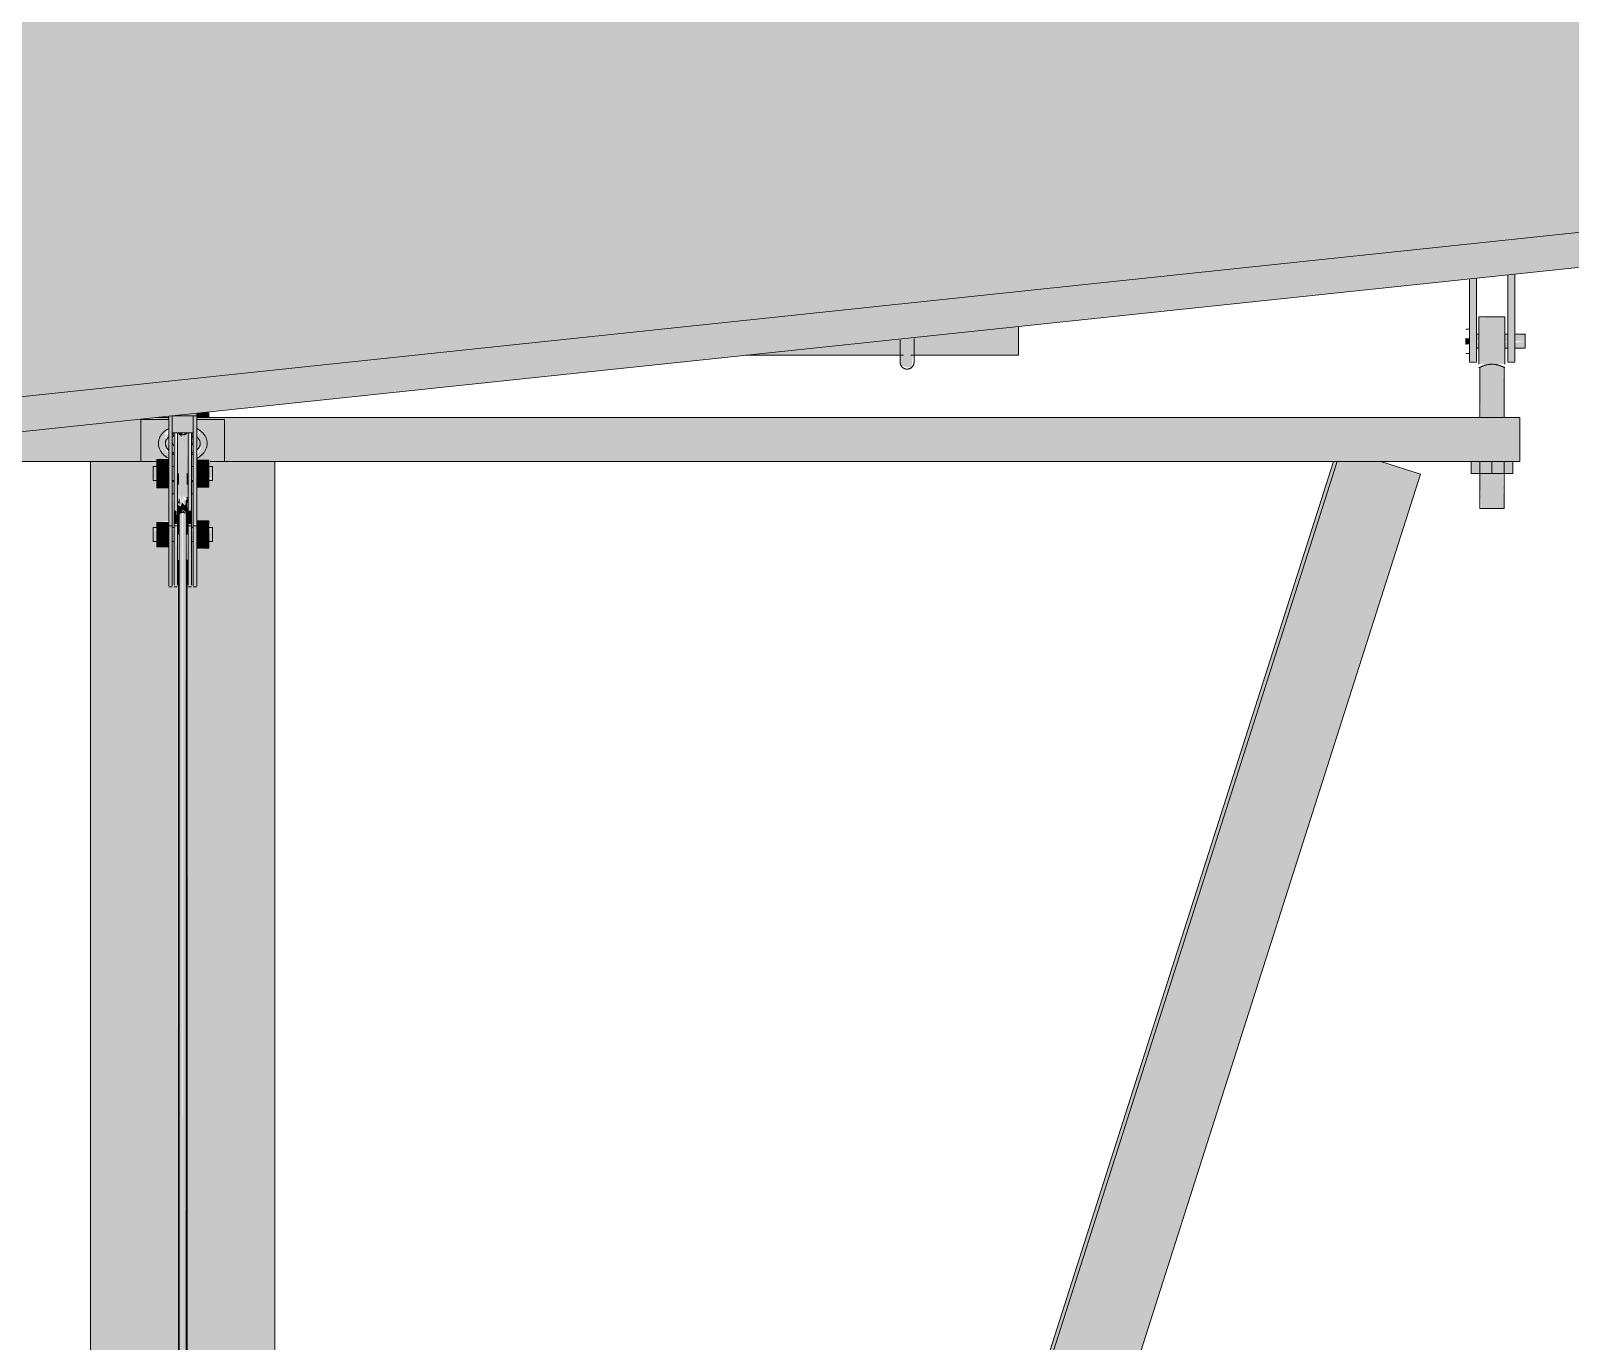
# Model space of a CAD drawing. Header units: inches. Extents: x -26493 to -10162, y -132 to 713.
# Drawn here: x -16770.6 to -16715.3, y 249.8 to 296.8 of the extents above; entities that cross this region are included whole.
import ezdxf

# ---------------------------------------------------------------- set-up
doc = ezdxf.new("R2010")
doc.units = ezdxf.units.IN
doc.header["$MEASUREMENT"] = 0
doc.layers.add('Q-SPCQ', color=91, linetype='Continuous', lineweight=9)
doc.layers.add('S-BEAM', color=12, linetype='Continuous', lineweight=9)

# ---------------------------------------------------------------- blocks, each defined once
blk = doc.blocks.new('Family7 - Family7-706776-Section 1')
at = {"layer": 'S-BEAM'}
h = blk.add_hatch(color=256, dxfattribs=at)
h.paths.add_polyline_path([(-21747.055, 281.889), (-21185.678, 341.078), (-21185.845, 343.298), (-21184.673, 344.39), (-21184.434, 341.209), (-21182.033, 341.463), (-21141.303, 374.902), (-21141.303, 377.94), (-22358.803, 327.195), (-22358.803, 327.084), (-22322.768, 293.932), (-22319.857, 293.871), (-22319.692, 296.143), (-22318.508, 295.184), (-22318.606, 293.845), (-21755.751, 282.071)], flags=0)
h.paths.add_polyline_path([(-21140.053, 375.928), (-21137.405, 378.102), (-21140.053, 377.992), (-21140.053, 376.448)], flags=0)
blk.add_hatch(color=256, dxfattribs=at).paths.add_polyline_path([(-21747.003, 280.637), (-21183.79, 340.02), (-21182.033, 341.463), (-21747.055, 281.889), (-22322.768, 293.932), (-22321.377, 292.653), (-21755.751, 280.82)], flags=0)
for p, q in [((-21182.033, 341.463), (-21747.055, 281.889)), ((-21747.003, 280.637), (-21183.79, 340.02))]:
    blk.add_line(p, q, dxfattribs=at)
blk = doc.blocks.new('Basketball_Backstop-Performance_Sports_Systems-3103-Ceiling_Hung - 27_-0_ to 27_-11 7_8_-V132-Section 1')
at = {"layer": 'Q-SPCQ'}
for points in [[(-21677.865, 285.687), (-21677.615, 285.687), (-21677.615, 287.953), (-21677.865, 287.927), (-21677.865, 287.361)], [(-21676.49, 285.687), (-21676.24, 285.687), (-21676.24, 288.098), (-21676.49, 288.072), (-21676.49, 287.361)], [(-21676.589, 285.656), (-21676.589, 286.562), (-21677.527, 286.532), (-21677.527, 285.656)], [(-21698.053, 284.744), (-21698.053, 285.799), (-21698.27, 285.776), (-21698.302, 285.536), (-21698.279, 285.187), (-21698.277, 284.872), (-21698.258, 284.811)], [(-21698.053, 284.744), (-21697.895, 284.759), (-21697.847, 285.151), (-21697.867, 285.216), (-21697.803, 285.825), (-21698.053, 285.799), (-21698.053, 284.961)], [(-21677.99, 285.687), (-21677.865, 285.687), (-21677.865, 285.801), (-21677.99, 285.785)], [(-21677.865, 285.574), (-21677.865, 285.687), (-21677.99, 285.687), (-21677.99, 285.574)], [(-21677.615, 284.963), (-21677.615, 285.687), (-21677.865, 285.687), (-21677.865, 284.963)], [(-21676.981, 284.859), (-21676.589, 284.871), (-21676.589, 285.656), (-21677.527, 285.656), (-21677.527, 284.871), (-21677.058, 284.859)], [(-21676.24, 284.963), (-21676.24, 285.687), (-21676.49, 285.687), (-21676.49, 284.963)], [(-21724.553, 280.229), (-21724.428, 280.229), (-21724.456, 283.015), (-21724.553, 283.004), (-21724.553, 280.328)], [(-21724.456, 283.015), (-21723.553, 283.015), (-21723.553, 283.11), (-21724.428, 283.018)], [(-21723.678, 282.396), (-21723.678, 283.015), (-21724.428, 283.015), (-21724.428, 282.396), (-21724.28, 282.396)], [(-21723.553, 280.229), (-21723.553, 283.015), (-21723.678, 283.015), (-21723.678, 280.229)], [(-21723.115, 282.955), (-21723.15, 283.152), (-21723.553, 283.11), (-21723.553, 282.955), (-21723.116, 282.955)], [(-21724.28, 279.612), (-21724.24, 279.612), (-21724.296, 282.396), (-21724.365, 282.396), (-21724.365, 279.612)], [(-21724.058, 282.231), (-21724.11, 282.299), (-21724.079, 282.336), (-21724.058, 282.386), (-21724.058, 282.396), (-21724.222, 282.371), (-21724.065, 282.237)], [(-21724.053, 282.226), (-21723.943, 282.396), (-21724.058, 282.34), (-21724.028, 282.333), (-21724.008, 282.299), (-21724.047, 282.237)], [(-21723.865, 279.612), (-21723.74, 279.612), (-21723.796, 282.396), (-21723.865, 282.396), (-21723.865, 280)], [(-21724.99, 281.19), (-21724.553, 281.19), (-21724.553, 281.443), (-21724.99, 281.443)], [(-21724.378, 281.623), (-21724.365, 281.623), (-21724.378, 281.711)], [(-21723.115, 281.295), (-21723.115, 281.425), (-21723.553, 281.425), (-21723.553, 281.295)], [(-21723.553, 280.807), (-21723.115, 280.807), (-21723.115, 281.295), (-21723.553, 281.295)], [(-21720.078, 164.313), (-21719.944, 164.313), (-21682.611, 281.375), (-21682.745, 281.375), (-21719.714, 165.454)], [(-21677.058, 280.937), (-21677.058, 281.375), (-21677.808, 281.375), (-21677.808, 280.937)], [(-21676.308, 280.937), (-21676.308, 281.375), (-21677.058, 281.375), (-21677.058, 280.937)], [(-21724.99, 280.685), (-21724.553, 280.685), (-21724.553, 281.19), (-21724.99, 281.19)], [(-21723.553, 280.45), (-21723.115, 280.45), (-21723.115, 280.807), (-21723.553, 280.807)], [(-21724.99, 280.432), (-21724.553, 280.432), (-21724.553, 280.685), (-21724.99, 280.685)], [(-21724.428, 279.1), (-21724.428, 280.229), (-21724.553, 280.229), (-21724.553, 279.1)], [(-21723.675, 279.1), (-21723.553, 279.156), (-21723.553, 280.229), (-21723.678, 280.229), (-21723.678, 279.1)], [(-21724.214, 279.844), (-21724.226, 280.076), (-21724.216, 279.861)], [(-21724.99, 278.75), (-21724.553, 278.75), (-21724.553, 279.187), (-21724.99, 279.187), (-21724.99, 279.1)], [(-21724.428, 276.955), (-21724.428, 279.1), (-21724.553, 279.1), (-21724.553, 276.955)], [(-21724.28, 279.126), (-21724.24, 279.156), (-21724.28, 279.612), (-21724.365, 279.612), (-21724.365, 279.126)], [(-21724.24, 276.939), (-21724.28, 279.126), (-21724.365, 279.126), (-21724.365, 276.939)], [(-21723.74, 279.126), (-21723.74, 279.612), (-21723.865, 279.612), (-21723.865, 279.126)], [(-21723.865, 276.939), (-21723.74, 276.939), (-21723.74, 279.126), (-21723.865, 279.126), (-21723.865, 277.126)], [(-21723.678, 276.955), (-21723.553, 276.955), (-21723.553, 279.1), (-21723.678, 279.1), (-21723.678, 277.141)], [(-21723.553, 278.881), (-21723.115, 278.881), (-21723.115, 279.238), (-21723.553, 279.238), (-21723.553, 279.1)], [(-21724.553, 278.312), (-21724.577, 278.75), (-21724.99, 278.75), (-21724.99, 278.312)], [(-21723.115, 278.393), (-21723.115, 278.881), (-21723.553, 278.881), (-21723.553, 278.393), (-21723.48, 278.393)], [(-21723.553, 278.262), (-21723.115, 278.262), (-21723.115, 278.393), (-21723.553, 278.393)]]:
    blk.add_hatch(color=256, dxfattribs=at).paths.add_polyline_path(points, flags=0)
h = blk.add_hatch(color=256, dxfattribs=at)
h.paths.add_polyline_path([(-21698.302, 285.187), (-21698.246, 285.243), (-21698.28, 285.7), (-21698.302, 285.772), (-21703.848, 285.187), (-21698.303, 285.187)], flags=0)
h.paths.add_polyline_path([(-21694.053, 285.187), (-21694.053, 286.22), (-21697.803, 285.82), (-21697.861, 285.243), (-21697.818, 285.187), (-21697.652, 285.187)], flags=0)
h = blk.add_hatch(color=256, dxfattribs=at)
h.paths.add_polyline_path([(-21676.24, 285.687), (-21675.865, 285.687), (-21675.865, 285.937), (-21676.24, 285.904), (-21676.24, 285.7)], flags=0)
h.paths.add_polyline_path([(-21677.615, 285.687), (-21677.527, 285.741), (-21677.527, 285.937), (-21677.615, 285.891), (-21677.615, 285.744)], flags=0)
h.paths.add_polyline_path([(-21676.49, 285.687), (-21676.49, 285.937), (-21676.589, 285.891), (-21676.589, 285.687)], flags=0)
h = blk.add_hatch(color=256, dxfattribs=at)
h.paths.add_polyline_path([(-21675.865, 285.437), (-21675.865, 285.687), (-21676.24, 285.635), (-21676.24, 285.437)], flags=0)
h.paths.add_polyline_path([(-21677.615, 285.437), (-21677.527, 285.493), (-21677.527, 285.687), (-21677.615, 285.656), (-21677.615, 285.445)], flags=0)
h.paths.add_polyline_path([(-21676.49, 285.437), (-21676.49, 285.687), (-21676.589, 285.646), (-21676.589, 285.437)], flags=0)
h = blk.add_hatch(color=256, dxfattribs=at)
h.paths.add_polyline_path([(-21677.367, 279.687), (-21676.62, 279.687), (-21676.671, 280.937), (-21677.495, 280.937), (-21677.437, 279.687)], flags=0)
h.paths.add_polyline_path([(-21677.107, 282.955), (-21676.62, 282.955), (-21676.647, 284.763), (-21676.981, 284.859), (-21677.278, 284.833), (-21677.495, 284.75), (-21677.457, 282.955), (-21677.135, 282.955)], flags=0)
h = blk.add_hatch(color=256, dxfattribs=at)
h.paths.add_polyline_path([(-21740.007, 281.375), (-21725.558, 281.375), (-21725.558, 282.875), (-21724.553, 282.875), (-21724.553, 282.955), (-21725.558, 282.898), (-21736.384, 281.757)], flags=0)
h.paths.add_polyline_path([(-21720.745, 281.375), (-21676.058, 281.375), (-21676.058, 282.955), (-21723.553, 282.955), (-21723.553, 282.875), (-21722.558, 282.875), (-21722.558, 281.375), (-21720.858, 281.375)], flags=0)
h.paths.add_polyline_path([(-21724.365, 281.915), (-21724.42, 282.222), (-21724.42, 282.028), (-21724.383, 281.937)], flags=0)
h.paths.add_polyline_path([(-21723.74, 281.928), (-21723.696, 282.028), (-21723.696, 282.222), (-21723.74, 282.222), (-21723.74, 281.937)], flags=0)
h = blk.add_hatch(color=256, dxfattribs=at)
h.paths.add_polyline_path([(-21724.714, 282.083), (-21724.808, 282.277), (-21724.731, 282.27), (-21724.726, 282.211)], flags=0)
h.paths.add_polyline_path([(-21724.66, 282.27), (-21724.592, 282.412), (-21724.638, 282.363), (-21724.658, 282.275)], flags=0)
h.paths.add_polyline_path([(-21725.558, 281.375), (-21724.99, 281.375), (-21724.99, 281.443), (-21724.553, 281.491), (-21724.61, 281.579), (-21724.761, 281.657), (-21724.832, 281.936), (-21724.716, 282.065), (-21724.714, 281.859), (-21724.553, 281.73), (-21724.61, 282.206), (-21724.669, 282.213), (-21724.716, 282.204), (-21724.696, 282.38), (-21724.553, 282.624), (-21724.553, 282.875), (-21725.558, 282.875), (-21725.558, 282.673)], flags=0)
h.paths.add_polyline_path([(-21723.496, 282.485), (-21723.38, 282.263), (-21723.437, 282.22), (-21723.484, 282.432)], flags=0)
h.paths.add_polyline_path([(-21723.391, 282.083), (-21723.329, 282.301), (-21723.274, 282.258), (-21723.37, 282.115)], flags=0)
h.paths.add_polyline_path([(-21723.115, 281.375), (-21722.558, 281.375), (-21722.558, 282.875), (-21723.553, 282.875), (-21723.496, 282.328), (-21723.446, 282.27), (-21723.544, 282.218), (-21723.553, 282.134), (-21723.496, 281.73), (-21723.375, 281.936), (-21723.345, 282.025), (-21723.286, 281.886), (-21723.411, 281.623), (-21723.553, 281.501), (-21723.523, 281.425), (-21723.115, 281.425)], flags=0)
h.paths.add_polyline_path([(-21723.728, 281.632), (-21723.678, 281.711), (-21723.678, 282.352), (-21723.733, 282.312), (-21723.683, 282.125), (-21723.728, 281.701)], flags=0)
h = blk.add_hatch(color=256, dxfattribs=at)
h.paths.add_polyline_path([(-21724.66, 282.27), (-21724.579, 282.188), (-21724.553, 282.333), (-21724.579, 282.363)], flags=0)
h.paths.add_polyline_path([(-21724.695, 282.065), (-21724.66, 282.424), (-21724.727, 282.27), (-21724.697, 282.083)], flags=0)
h.paths.add_polyline_path([(-21723.496, 282.485), (-21723.553, 282.485), (-21723.519, 282.177), (-21723.446, 282.27), (-21723.526, 282.363)], flags=0)
h.paths.add_polyline_path([(-21723.411, 282.065), (-21723.391, 282.358), (-21723.468, 282.363), (-21723.414, 282.083)], flags=0)
h.paths.add_polyline_path([(-21724.714, 282.083), (-21724.736, 282.331), (-21724.832, 282.258)], flags=0)
h.paths.add_polyline_path([(-21723.391, 282.083), (-21723.274, 282.258), (-21723.37, 282.331)], flags=0)
h.paths.add_polyline_path([(-21723.678, 282.352), (-21723.678, 282.396), (-21723.74, 282.371)], flags=0)
h = blk.add_hatch(color=256, dxfattribs=at)
h.paths.add_polyline_path([(-21724.553, 281.55), (-21724.61, 281.73), (-21724.736, 281.886), (-21724.714, 282.083), (-21724.832, 281.936), (-21724.736, 281.644), (-21724.61, 281.579)], flags=0)
h.paths.add_polyline_path([(-21723.553, 281.55), (-21723.345, 281.657), (-21723.274, 281.936), (-21723.391, 282.083), (-21723.391, 281.859), (-21723.553, 281.574)], flags=0)
h = blk.add_hatch(color=256, dxfattribs=at)
h.paths.add_polyline_path([(-21724.053, 282.226), (-21724.053, 282.334), (-21724.117, 282.307), (-21724.061, 282.237)], flags=0)
h.paths.add_polyline_path([(-21724.205, 279.908), (-21724.15, 280.154), (-21724.108, 279.946), (-21724.014, 280.154), (-21723.924, 280), (-21723.865, 280.328), (-21723.896, 282.36), (-21724.096, 282.263), (-21724.24, 282.386), (-21724.217, 280)], flags=0)
h = blk.add_hatch(color=256, dxfattribs=at)
h.paths.add_polyline_path([(-21726.927, 157.563), (-21724.178, 157.563), (-21724.178, 160.188), (-21727.274, 160.188), (-21727.258, 157.563), (-21727.01, 157.563)], flags=0)
h.paths.add_polyline_path([(-21720.842, 157.563), (-21720.858, 160.188), (-21723.928, 160.188), (-21723.928, 157.563), (-21720.858, 157.563)], flags=0)
h.paths.add_polyline_path([(-21724.714, 213.516), (-21724.832, 213.691), (-21724.731, 213.703)], flags=0)
h.paths.add_polyline_path([(-21724.66, 213.703), (-21724.586, 213.824), (-21724.638, 213.796), (-21724.651, 213.739)], flags=0)
h.paths.add_polyline_path([(-21727.023, 164.313), (-21724.178, 164.313), (-21724.178, 208.787), (-21724.24, 208.734), (-21724.28, 208.372), (-21724.365, 208.388), (-21724.365, 209.933), (-21724.428, 209.924), (-21724.428, 208.388), (-21724.553, 208.388), (-21724.553, 209.746), (-21724.99, 209.746), (-21724.99, 209.933), (-21725.115, 209.967), (-21725.115, 210.433), (-21724.99, 210.433), (-21724.99, 210.621), (-21724.553, 210.621), (-21724.61, 213.012), (-21724.761, 213.09), (-21724.832, 213.369), (-21724.716, 213.498), (-21724.714, 213.293), (-21724.542, 213.15), (-21724.378, 213.144), (-21724.209, 213.268), (-21724.263, 213.834), (-21724.495, 213.766), (-21724.61, 213.639), (-21724.66, 213.703), (-21724.714, 213.625), (-21724.714, 213.791), (-21724.542, 213.925), (-21724.417, 213.976), (-21724.347, 214.042), (-21724.209, 213.98), (-21724.209, 224.751), (-21727.37, 224.751), (-21727.37, 164.313), (-21727.258, 164.313)], flags=0)
h.paths.add_polyline_path([(-21723.765, 214.043), (-21723.708, 213.937), (-21723.709, 213.993), (-21723.764, 214.043)], flags=0)
h.paths.add_polyline_path([(-21723.496, 213.918), (-21723.379, 213.703), (-21723.43, 213.61), (-21723.468, 213.796)], flags=0)
h.paths.add_polyline_path([(-21723.391, 213.516), (-21723.345, 213.745), (-21723.274, 213.691), (-21723.37, 213.548)], flags=0)
h.paths.add_polyline_path([(-21720.778, 164.313), (-21720.745, 164.313), (-21720.745, 224.757), (-21723.201, 224.779), (-21723.764, 224.766), (-21723.897, 224.75), (-21723.897, 214.04), (-21723.611, 214.015), (-21723.61, 213.93), (-21723.496, 213.918), (-21723.496, 213.761), (-21723.454, 213.693), (-21723.526, 213.621), (-21723.678, 213.786), (-21723.897, 213.831), (-21723.865, 213.241), (-21723.728, 213.134), (-21723.678, 213.106), (-21723.553, 213.152), (-21723.454, 213.214), (-21723.375, 213.369), (-21723.345, 213.458), (-21723.286, 213.319), (-21723.37, 213.077), (-21723.553, 212.977), (-21723.553, 210.671), (-21723.115, 210.671), (-21723.07, 210.433), (-21722.99, 210.4), (-21722.99, 209.933), (-21723.115, 209.933), (-21723.115, 209.695), (-21723.553, 209.641), (-21723.553, 208.388), (-21723.678, 208.388), (-21723.688, 209.933), (-21723.74, 209.892), (-21723.74, 208.372), (-21723.865, 208.372), (-21723.865, 208.734), (-21723.928, 208.734), (-21723.928, 164.313), (-21720.842, 164.313)], flags=0)
h.paths.add_polyline_path([(-21723.74, 210.433), (-21723.678, 210.433), (-21723.696, 211.641), (-21723.74, 211.641), (-21723.74, 210.558)], flags=0)
h.paths.add_polyline_path([(-21724.365, 210.433), (-21724.365, 211.641), (-21724.428, 211.641), (-21724.428, 210.433)], flags=0)
h.paths.add_polyline_path([(-21724.24, 210.933), (-21724.225, 211.364), (-21724.24, 211.121), (-21724.24, 210.944)], flags=0)
h.paths.add_polyline_path([(-21727.183, 225.211), (-21725.443, 225.242), (-21724.209, 225.25), (-21724.24, 276.939), (-21724.365, 276.955), (-21724.365, 278.5), (-21724.428, 278.491), (-21724.428, 276.955), (-21724.553, 276.955), (-21724.553, 278.312), (-21724.99, 278.312), (-21724.99, 278.5), (-21725.115, 278.533), (-21725.115, 279), (-21724.99, 279), (-21724.99, 279.187), (-21724.553, 279.245), (-21724.553, 280.432), (-21724.99, 280.432), (-21724.99, 280.687), (-21725.115, 280.721), (-21725.115, 281.187), (-21724.99, 281.19), (-21724.99, 281.375), (-21727.37, 281.375), (-21727.332, 225.231), (-21727.217, 225.216)], flags=0)
h.paths.add_polyline_path([(-21721.421, 225.214), (-21720.745, 225.248), (-21720.745, 281.375), (-21723.115, 281.375), (-21723.07, 281.187), (-21722.99, 281.154), (-21722.99, 280.687), (-21723.115, 280.687), (-21723.115, 280.45), (-21723.553, 280.45), (-21723.553, 279.238), (-21723.115, 279.238), (-21723.07, 279), (-21722.99, 278.967), (-21722.99, 278.5), (-21723.115, 278.5), (-21723.115, 278.262), (-21723.553, 278.208), (-21723.553, 276.955), (-21723.678, 276.977), (-21723.687, 278.5), (-21723.74, 278.459), (-21723.74, 276.939), (-21723.865, 276.939), (-21723.897, 225.249), (-21721.537, 225.22)], flags=0)
h.paths.add_polyline_path([(-21724.365, 279), (-21724.408, 280.208), (-21724.428, 280.208), (-21724.428, 279)], flags=0)
h.paths.add_polyline_path([(-21723.678, 279), (-21723.678, 280.208), (-21723.74, 280.208), (-21723.74, 279)], flags=0)
h = blk.add_hatch(color=256, dxfattribs=at)
h.paths.add_polyline_path([(-21724.365, 281.187), (-21724.365, 281.623), (-21724.428, 281.623), (-21724.428, 281.187)], flags=0)
h.paths.add_polyline_path([(-21723.678, 281.187), (-21723.678, 281.623), (-21723.74, 281.623), (-21723.74, 281.187)], flags=0)
h = blk.add_hatch(color=256, dxfattribs=at)
h.paths.add_polyline_path([(-21720.842, 157.563), (-21718.959, 157.563), (-21718.122, 160.188), (-21720.842, 160.188)], flags=0)
h.paths.add_polyline_path([(-21719.944, 164.313), (-21716.807, 164.313), (-21679.62, 280.918), (-21681.043, 281.375), (-21682.611, 281.375), (-21719.58, 165.454)], flags=0)
h = blk.add_hatch(color=256, dxfattribs=at)
h.paths.add_polyline_path([(-21723.115, 280.761), (-21722.99, 280.812), (-21722.99, 281.187), (-21723.115, 281.154), (-21723.115, 280.807)], flags=0)
h.paths.add_polyline_path([(-21724.99, 280.761), (-21724.99, 281.187), (-21725.115, 281.154), (-21725.115, 280.761)], flags=0)
h.paths.add_polyline_path([(-21724.365, 280.761), (-21724.365, 281.187), (-21724.428, 281.141), (-21724.428, 280.761)], flags=0)
h.paths.add_polyline_path([(-21723.678, 280.761), (-21723.678, 281.187), (-21723.74, 281.154), (-21723.74, 280.761)], flags=0)
h = blk.add_hatch(color=256, dxfattribs=at)
h.paths.add_polyline_path([(-21723.07, 280.687), (-21722.99, 280.721), (-21722.99, 280.761), (-21723.115, 280.721), (-21723.115, 280.687)], flags=0)
h.paths.add_polyline_path([(-21724.365, 280.687), (-21724.365, 280.761), (-21724.428, 280.713), (-21724.428, 280.687)], flags=0)
h.paths.add_polyline_path([(-21723.74, 280.687), (-21723.678, 280.734), (-21723.678, 280.761), (-21723.74, 280.705), (-21723.74, 280.691)], flags=0)
h.paths.add_polyline_path([(-21724.99, 280.687), (-21724.99, 280.761), (-21725.115, 280.721), (-21725.115, 280.687)], flags=0)
h = blk.add_hatch(color=256, dxfattribs=at)
h.paths.add_polyline_path([(-21723.678, 280.208), (-21723.678, 280.65), (-21723.74, 280.65), (-21723.74, 280.208)], flags=0)
h.paths.add_polyline_path([(-21724.365, 280.208), (-21724.365, 280.65), (-21724.428, 280.65), (-21724.428, 280.208)], flags=0)
h = blk.add_hatch(color=256, dxfattribs=at)
h.paths.add_polyline_path([(-21724.053, 279.649), (-21724.053, 279.541), (-21723.987, 279.565)], flags=0)
h.paths.add_polyline_path([(-21723.865, 279.489), (-21723.9, 279.908), (-21723.989, 279.793), (-21724.07, 279.908), (-21724.135, 279.749), (-21724.215, 279.835), (-21724.24, 279.489), (-21724.01, 279.612), (-21723.971, 279.578)], flags=0)
h = blk.add_hatch(color=256, dxfattribs=at)
h.paths.add_polyline_path([(-21724.053, 210.929), (-21724.085, 279.543), (-21724.085, 279.597), (-21724.178, 279.489), (-21724.139, 210.958), (-21724.085, 210.933), (-21724.053, 210.929)], flags=0)
h.paths.add_polyline_path([(-21724.135, 279.749), (-21724.053, 279.952), (-21724.109, 279.951), (-21724.178, 280.029), (-21724.141, 279.762)], flags=0)
h = blk.add_hatch(color=256, dxfattribs=at)
h.paths.add_polyline_path([(-21724.053, 210.929), (-21723.944, 210.992), (-21723.928, 211.169), (-21723.971, 279.578), (-21723.991, 279.537), (-21724.053, 279.489), (-21724.053, 211.169)], flags=0)
h.paths.add_polyline_path([(-21723.971, 279.749), (-21723.945, 279.931), (-21724.053, 280.108), (-21724.02, 279.872), (-21723.99, 279.797)], flags=0)
h = blk.add_hatch(color=256, dxfattribs=at)
h.paths.add_polyline_path([(-21723.928, 278.68), (-21723.902, 278.732), (-21723.928, 278.681)], flags=0)
h.paths.add_polyline_path([(-21723.928, 279.846), (-21723.902, 279.931), (-21723.928, 279.908)], flags=0)
h = blk.add_hatch(color=256, dxfattribs=at)
h.paths.add_polyline_path([(-21723.74, 278.927), (-21723.678, 278.975), (-21723.678, 279), (-21723.74, 278.952)], flags=0)
h.paths.add_polyline_path([(-21724.428, 278.927), (-21724.365, 278.983), (-21724.365, 279), (-21724.428, 278.967), (-21724.428, 278.94)], flags=0)
h.paths.add_polyline_path([(-21725.115, 278.927), (-21724.99, 278.967), (-21724.99, 279), (-21725.115, 278.967)], flags=0)
h.paths.add_polyline_path([(-21722.99, 278.927), (-21722.99, 279), (-21723.115, 278.964), (-21723.07, 278.927)], flags=0)
h = blk.add_hatch(color=256, dxfattribs=at)
h.paths.add_polyline_path([(-21723.07, 278.5), (-21722.99, 278.533), (-21722.99, 278.927), (-21723.115, 278.875), (-21723.115, 278.5)], flags=0)
h.paths.add_polyline_path([(-21723.678, 278.5), (-21723.678, 278.927), (-21723.74, 278.875), (-21723.74, 278.5)], flags=0)
h.paths.add_polyline_path([(-21724.365, 278.5), (-21724.365, 278.927), (-21724.428, 278.875), (-21724.428, 278.5)], flags=0)
h.paths.add_polyline_path([(-21724.99, 278.5), (-21724.99, 278.927), (-21725.115, 278.875), (-21725.115, 278.5)], flags=0)
h = blk.add_hatch(color=256, dxfattribs=at)
h.paths.add_polyline_path([(-21723.865, 277.301), (-21723.917, 278.694), (-21723.928, 278.657), (-21723.897, 277.328)], flags=0)
h.paths.add_polyline_path([(-21724.24, 277.301), (-21724.209, 277.328), (-21724.24, 277.42)], flags=0)
for p, q in [((-21677.865, 285.687), (-21677.865, 287.927)), ((-21677.615, 287.953), (-21677.615, 285.687)), ((-21676.49, 285.687), (-21676.49, 288.072)), ((-21676.24, 288.098), (-21676.24, 285.687)), ((-21676.589, 286.562), (-21677.527, 286.562)), ((-21677.527, 285.656), (-21677.527, 286.562)), ((-21676.589, 286.562), (-21676.589, 285.656)), ((-21694.053, 286.215), (-21694.053, 285.187)), ((-21677.865, 286.125), (-21677.99, 286.125)), ((-21677.99, 285.687), (-21677.99, 285.801)), ((-21677.527, 285.937), (-21677.615, 285.937)), ((-21676.49, 285.937), (-21676.589, 285.937)), ((-21675.865, 285.937), (-21676.24, 285.937)), ((-21675.865, 285.937), (-21675.865, 285.687)), ((-21703.848, 285.187), (-21698.18, 285.187)), ((-21697.922, 285.187), (-21694.053, 285.187)), ((-21677.99, 285.574), (-21677.99, 285.687)), ((-21677.99, 285.25), (-21677.865, 285.25)), ((-21677.865, 284.963), (-21677.865, 285.687)), ((-21677.615, 285.687), (-21677.615, 284.963)), ((-21677.615, 285.437), (-21677.527, 285.437)), ((-21677.527, 284.871), (-21677.527, 285.656)), ((-21676.589, 285.656), (-21676.589, 284.871)), ((-21676.589, 285.437), (-21676.49, 285.437)), ((-21676.49, 284.963), (-21676.49, 285.687)), ((-21676.24, 285.687), (-21676.24, 284.963)), ((-21676.24, 285.437), (-21675.865, 285.437)), ((-21675.865, 285.687), (-21675.865, 285.437)), ((-21677.865, 284.937), (-21677.615, 284.937)), ((-21677.527, 284.75), (-21677.495, 284.75)), ((-21677.495, 284.75), (-21677.495, 282.955)), ((-21676.62, 282.955), (-21676.62, 284.75)), ((-21676.62, 284.75), (-21676.589, 284.75)), ((-21676.49, 284.937), (-21676.24, 284.937)), ((-21725.022, 282.955), (-21724.553, 282.955)), ((-21724.553, 280.229), (-21724.553, 283.004)), ((-21724.428, 283.015), (-21723.678, 283.015)), ((-21724.428, 283.015), (-21724.428, 280.229)), ((-21723.678, 280.229), (-21723.678, 283.015)), ((-21723.678, 283.015), (-21723.553, 283.015)), ((-21723.553, 283.11), (-21723.553, 283.015)), ((-21723.553, 283.015), (-21723.553, 280.229)), ((-21723.553, 282.955), (-21676.058, 282.955)), ((-21723.115, 282.955), (-21723.115, 283.156)), ((-21676.058, 282.955), (-21676.058, 281.375)), ((-21724.553, 282.875), (-21725.558, 282.875)), ((-21725.558, 282.875), (-21725.558, 281.375)), ((-21723.678, 282.396), (-21724.428, 282.396)), ((-21724.365, 279.612), (-21724.365, 282.408)), ((-21724.24, 282.408), (-21724.24, 279.612)), ((-21723.87, 282.384), (-21723.87, 282.403)), ((-21723.865, 279.612), (-21723.865, 282.408)), ((-21723.74, 282.408), (-21723.74, 279.612)), ((-21722.558, 282.875), (-21723.553, 282.875)), ((-21722.558, 281.375), (-21722.558, 282.875)), ((-21727.37, 281.375), (-21740.007, 281.375)), ((-21727.37, 281.375), (-21727.37, 225.048)), ((-21727.37, 281.375), (-21724.994, 281.375)), ((-21724.99, 281.19), (-21724.99, 281.443)), ((-21724.99, 281.443), (-21724.553, 281.443)), ((-21724.428, 281.623), (-21724.365, 281.623)), ((-21723.74, 281.623), (-21723.678, 281.623)), ((-21723.553, 281.425), (-21723.115, 281.425)), ((-21723.553, 281.295), (-21723.115, 281.295)), ((-21723.115, 281.425), (-21723.115, 281.295)), ((-21723.115, 281.295), (-21723.115, 280.807)), ((-21723.064, 281.375), (-21720.745, 281.375)), ((-21676.058, 281.375), (-21720.745, 281.375)), ((-21720.745, 225.045), (-21720.745, 281.375)), ((-21682.745, 281.375), (-21720.078, 164.313)), ((-21719.944, 164.313), (-21682.611, 281.375)), ((-21681.043, 281.375), (-21679.62, 280.918)), ((-21677.808, 280.937), (-21677.808, 281.375)), ((-21677.495, 281.375), (-21677.495, 279.687)), ((-21677.058, 281.375), (-21677.058, 280.937)), ((-21676.62, 279.687), (-21676.62, 281.375)), ((-21676.308, 280.937), (-21676.308, 281.375)), ((-21724.553, 281.187), (-21725.115, 281.187)), ((-21725.115, 280.761), (-21725.115, 281.187)), ((-21725.115, 280.687), (-21725.115, 280.761)), ((-21724.99, 280.685), (-21724.99, 281.19)), ((-21724.99, 281.19), (-21724.553, 281.19)), ((-21724.365, 281.187), (-21724.428, 281.187)), ((-21724.209, 280.937), (-21724.209, 280.545)), ((-21723.897, 280.545), (-21723.897, 280.937)), ((-21723.678, 281.187), (-21723.74, 281.187)), ((-21722.99, 281.187), (-21723.553, 281.187)), ((-21723.553, 280.807), (-21723.115, 280.807)), ((-21723.115, 280.807), (-21723.115, 280.45)), ((-21722.99, 281.187), (-21722.99, 280.761)), ((-21722.99, 280.761), (-21722.99, 280.687)), ((-21716.807, 164.313), (-21679.62, 280.918)), ((-21677.058, 280.937), (-21677.808, 280.937)), ((-21676.308, 280.937), (-21677.058, 280.937)), ((-21725.115, 280.687), (-21724.553, 280.687)), ((-21724.99, 280.432), (-21724.99, 280.685)), ((-21724.99, 280.685), (-21724.553, 280.685)), ((-21724.553, 280.432), (-21724.99, 280.432)), ((-21724.553, 279.065), (-21724.553, 280.229)), ((-21724.428, 280.687), (-21724.365, 280.687)), ((-21724.365, 280.65), (-21724.428, 280.65)), ((-21724.428, 280.229), (-21724.428, 279.065)), ((-21724.428, 280.208), (-21724.365, 280.208)), ((-21723.74, 280.687), (-21723.678, 280.687)), ((-21723.678, 280.65), (-21723.74, 280.65)), ((-21723.74, 280.208), (-21723.678, 280.208)), ((-21723.678, 279.065), (-21723.678, 280.229)), ((-21723.553, 280.687), (-21722.99, 280.687)), ((-21723.553, 280.45), (-21723.115, 280.45)), ((-21723.553, 280.229), (-21723.553, 279.065)), ((-21724.209, 279.938), (-21724.209, 279.878)), ((-21724.178, 280.029), (-21724.178, 279.846)), ((-21723.928, 279.846), (-21723.928, 279.987)), ((-21723.897, 279.878), (-21723.897, 280.087)), ((-21676.62, 279.687), (-21677.495, 279.687)), ((-21724.99, 278.75), (-21724.99, 279.187)), ((-21724.99, 279.187), (-21724.553, 279.187)), ((-21724.553, 276.912), (-21724.553, 279.1)), ((-21724.428, 279.1), (-21724.428, 276.912)), ((-21724.365, 279.126), (-21724.365, 279.612)), ((-21724.365, 276.939), (-21724.365, 279.128)), ((-21724.24, 279.612), (-21724.24, 279.126)), ((-21724.24, 279.128), (-21724.24, 276.939)), ((-21724.209, 279.515), (-21724.209, 278.75)), ((-21724.178, 279.542), (-21724.178, 210.741)), ((-21723.928, 210.741), (-21723.928, 279.542)), ((-21723.897, 278.75), (-21723.897, 279.515)), ((-21723.865, 279.126), (-21723.865, 279.612)), ((-21723.865, 276.939), (-21723.865, 279.128)), ((-21723.74, 279.612), (-21723.74, 279.126)), ((-21723.74, 279.128), (-21723.74, 276.939)), ((-21723.678, 276.912), (-21723.678, 279.1)), ((-21723.553, 279.238), (-21723.115, 279.238)), ((-21723.553, 279.1), (-21723.553, 276.912)), ((-21723.115, 279.238), (-21723.115, 278.881)), ((-21724.553, 279), (-21725.115, 279)), ((-21725.115, 278.927), (-21725.115, 279)), ((-21725.115, 278.5), (-21725.115, 278.927)), ((-21724.99, 278.312), (-21724.99, 278.75)), ((-21724.553, 278.75), (-21724.99, 278.75)), ((-21724.553, 279.062), (-21724.428, 279.062)), ((-21724.365, 279), (-21724.428, 279)), ((-21724.365, 279.062), (-21724.24, 279.062)), ((-21723.865, 279.062), (-21723.74, 279.062)), ((-21723.678, 279), (-21723.74, 279)), ((-21723.678, 279.062), (-21723.553, 279.062)), ((-21722.99, 279), (-21723.553, 279)), ((-21723.553, 278.881), (-21723.115, 278.881)), ((-21723.115, 278.881), (-21723.115, 278.393)), ((-21722.99, 279), (-21722.99, 278.927)), ((-21722.99, 278.927), (-21722.99, 278.5)), ((-21725.115, 278.5), (-21724.553, 278.5)), ((-21724.99, 278.312), (-21724.553, 278.312)), ((-21724.428, 278.5), (-21724.365, 278.5)), ((-21723.74, 278.5), (-21723.678, 278.5)), ((-21723.553, 278.5), (-21722.99, 278.5)), ((-21723.115, 278.393), (-21723.553, 278.393)), ((-21723.553, 278.262), (-21723.115, 278.262)), ((-21723.115, 278.393), (-21723.115, 278.262)), ((-21724.209, 277.836), (-21724.209, 211.621)), ((-21723.897, 211.621), (-21723.897, 277.843)), ((-21724.553, 276.875), (-21724.428, 276.875)), ((-21724.365, 276.875), (-21724.24, 276.875)), ((-21723.865, 276.875), (-21723.74, 276.875)), ((-21723.678, 276.875), (-21723.553, 276.875))]:
    blk.add_line(p, q, dxfattribs=at)
at = {"layer": 'Q-SPCQ', "flags": 128}
for points in [[(-21698.303, 285.743), (-21698.303, 285.68), (-21698.303, 285.619), (-21698.303, 285.56), (-21698.303, 285.503), (-21698.303, 285.448), (-21698.303, 285.396), (-21698.303, 285.346), (-21698.303, 285.299), (-21698.303, 285.255), (-21698.303, 285.213), (-21698.303, 285.174), (-21698.303, 285.137), (-21698.303, 285.104), (-21698.303, 285.073), (-21698.303, 285.046), (-21698.303, 285.021), (-21698.303, 285), (-21698.303, 284.982), (-21698.303, 284.967), (-21698.303, 284.955), (-21698.303, 284.946), (-21698.303, 284.94), (-21698.303, 284.938)], [(-21697.803, 284.937), (-21697.803, 284.939), (-21697.803, 284.944), (-21697.803, 284.952), (-21697.803, 284.963), (-21697.803, 284.977), (-21697.803, 284.995), (-21697.803, 285.015), (-21697.803, 285.039), (-21697.803, 285.066), (-21697.803, 285.095), (-21697.803, 285.128), (-21697.803, 285.164), (-21697.803, 285.202), (-21697.803, 285.243), (-21697.803, 285.287), (-21697.803, 285.333), (-21697.803, 285.382), (-21697.803, 285.434), (-21697.803, 285.488), (-21697.803, 285.544), (-21697.803, 285.603), (-21697.803, 285.663), (-21697.803, 285.726), (-21697.803, 285.79)], [(-21698.303, 284.937), (-21698.303, 284.939), (-21698.303, 284.944), (-21698.303, 284.952), (-21698.303, 284.963), (-21698.303, 284.977), (-21698.303, 284.995), (-21698.303, 285.015), (-21698.303, 285.039), (-21698.303, 285.066), (-21698.303, 285.095), (-21698.303, 285.128), (-21698.303, 285.164), (-21698.303, 285.202)], [(-21697.803, 285.213), (-21697.803, 285.174), (-21697.803, 285.137), (-21697.803, 285.104), (-21697.803, 285.073), (-21697.803, 285.046), (-21697.803, 285.021), (-21697.803, 285), (-21697.803, 284.982), (-21697.803, 284.967), (-21697.803, 284.955), (-21697.803, 284.946), (-21697.803, 284.94), (-21697.803, 284.938)], [(-21698.053, 284.687), (-21698.063, 284.688), (-21698.073, 284.688), (-21698.083, 284.689), (-21698.093, 284.691), (-21698.102, 284.692), (-21698.112, 284.695), (-21698.122, 284.697), (-21698.131, 284.7), (-21698.141, 284.704), (-21698.15, 284.707), (-21698.159, 284.711), (-21698.168, 284.716), (-21698.177, 284.721), (-21698.186, 284.726), (-21698.194, 284.731), (-21698.202, 284.737), (-21698.21, 284.743), (-21698.218, 284.75), (-21698.225, 284.756), (-21698.232, 284.763), (-21698.239, 284.771), (-21698.245, 284.778), (-21698.252, 284.786), (-21698.258, 284.794), (-21698.263, 284.802), (-21698.268, 284.811), (-21698.273, 284.82), (-21698.278, 284.829), (-21698.282, 284.838), (-21698.286, 284.847), (-21698.289, 284.856), (-21698.292, 284.866), (-21698.295, 284.875), (-21698.297, 284.885), (-21698.299, 284.895), (-21698.301, 284.905), (-21698.302, 284.915), (-21698.302, 284.925), (-21698.303, 284.935), (-21698.303, 284.937)], [(-21697.803, 284.937), (-21697.803, 284.928), (-21697.804, 284.918), (-21697.805, 284.908), (-21697.806, 284.898), (-21697.808, 284.888), (-21697.81, 284.878), (-21697.813, 284.868), (-21697.816, 284.859), (-21697.819, 284.849), (-21697.823, 284.84), (-21697.827, 284.831), (-21697.831, 284.822), (-21697.836, 284.813), (-21697.841, 284.805), (-21697.846, 284.796), (-21697.852, 284.788), (-21697.858, 284.78), (-21697.865, 284.773), (-21697.872, 284.765), (-21697.879, 284.758), (-21697.886, 284.751), (-21697.894, 284.745), (-21697.901, 284.739), (-21697.909, 284.733), (-21697.918, 284.727), (-21697.926, 284.722), (-21697.935, 284.717), (-21697.944, 284.712), (-21697.953, 284.708), (-21697.962, 284.704), (-21697.972, 284.701), (-21697.981, 284.698), (-21697.991, 284.695), (-21698.001, 284.693), (-21698.01, 284.691), (-21698.02, 284.69), (-21698.03, 284.689), (-21698.04, 284.688), (-21698.05, 284.688), (-21698.053, 284.687)], [(-21724.551, 282.56), (-21724.579, 282.545), (-21724.606, 282.53), (-21724.632, 282.513), (-21724.658, 282.496), (-21724.682, 282.478), (-21724.706, 282.459), (-21724.729, 282.439), (-21724.75, 282.418), (-21724.771, 282.397), (-21724.791, 282.375), (-21724.809, 282.352), (-21724.827, 282.328), (-21724.843, 282.304), (-21724.858, 282.28), (-21724.871, 282.254), (-21724.883, 282.228), (-21724.894, 282.202), (-21724.904, 282.175), (-21724.911, 282.148), (-21724.918, 282.12), (-21724.923, 282.092), (-21724.926, 282.064), (-21724.928, 282.036), (-21724.928, 282.02)], [(-21724.208, 282.396), (-21724.201, 282.39), (-21724.195, 282.384), (-21724.188, 282.379), (-21724.181, 282.374), (-21724.173, 282.369), (-21724.166, 282.364), (-21724.158, 282.36), (-21724.15, 282.356), (-21724.142, 282.352), (-21724.134, 282.348), (-21724.126, 282.345), (-21724.118, 282.342), (-21724.109, 282.34), (-21724.101, 282.338), (-21724.092, 282.336), (-21724.083, 282.335), (-21724.075, 282.334), (-21724.066, 282.333), (-21724.057, 282.333), (-21724.048, 282.333), (-21724.04, 282.333), (-21724.031, 282.334), (-21724.022, 282.335), (-21724.013, 282.336), (-21724.005, 282.338), (-21723.996, 282.34), (-21723.988, 282.343), (-21723.979, 282.345), (-21723.971, 282.348), (-21723.963, 282.352), (-21723.955, 282.356), (-21723.947, 282.36), (-21723.94, 282.364), (-21723.932, 282.369), (-21723.925, 282.374), (-21723.918, 282.379), (-21723.911, 282.384), (-21723.904, 282.39), (-21723.898, 282.396)], [(-21723.178, 282.02), (-21723.179, 282.049), (-21723.181, 282.077), (-21723.185, 282.105), (-21723.191, 282.133), (-21723.198, 282.16), (-21723.206, 282.187), (-21723.216, 282.214), (-21723.228, 282.24), (-21723.241, 282.266), (-21723.255, 282.291), (-21723.27, 282.316), (-21723.287, 282.339), (-21723.305, 282.363), (-21723.324, 282.385), (-21723.344, 282.407), (-21723.365, 282.428), (-21723.387, 282.448), (-21723.411, 282.467), (-21723.435, 282.486), (-21723.46, 282.504), (-21723.485, 282.521), (-21723.512, 282.537), (-21723.539, 282.552)], [(-21724.928, 282.02), (-21724.927, 281.992), (-21724.925, 281.964), (-21724.921, 281.936), (-21724.915, 281.908), (-21724.908, 281.881), (-21724.899, 281.853), (-21724.889, 281.827), (-21724.878, 281.8), (-21724.865, 281.775), (-21724.851, 281.75), (-21724.835, 281.725), (-21724.819, 281.701), (-21724.801, 281.678), (-21724.782, 281.656), (-21724.762, 281.634), (-21724.74, 281.613), (-21724.718, 281.593), (-21724.695, 281.573), (-21724.671, 281.555), (-21724.646, 281.537), (-21724.62, 281.52), (-21724.594, 281.504), (-21724.566, 281.488)], [(-21724.678, 282.02), (-21724.677, 282.035), (-21724.676, 282.049), (-21724.674, 282.063), (-21724.671, 282.077), (-21724.668, 282.091), (-21724.663, 282.106), (-21724.658, 282.12), (-21724.652, 282.134), (-21724.644, 282.148), (-21724.636, 282.163), (-21724.627, 282.177), (-21724.617, 282.191), (-21724.607, 282.205), (-21724.595, 282.219), (-21724.582, 282.233), (-21724.568, 282.246), (-21724.554, 282.26)], [(-21724.561, 281.787), (-21724.575, 281.8), (-21724.588, 281.814), (-21724.6, 281.828), (-21724.612, 281.842), (-21724.622, 281.856), (-21724.632, 281.87), (-21724.64, 281.885), (-21724.648, 281.899), (-21724.655, 281.913), (-21724.66, 281.927), (-21724.665, 281.942), (-21724.669, 281.956), (-21724.673, 281.97), (-21724.675, 281.984), (-21724.677, 281.999), (-21724.678, 282.013), (-21724.678, 282.02)], [(-21724.427, 282.343), (-21724.406, 282.353), (-21724.385, 282.362), (-21724.362, 282.371)], [(-21723.733, 282.367), (-21723.711, 282.358), (-21723.689, 282.348)], [(-21723.554, 281.48), (-21723.527, 281.495), (-21723.5, 281.511), (-21723.473, 281.528), (-21723.448, 281.545), (-21723.423, 281.563), (-21723.4, 281.582), (-21723.377, 281.602), (-21723.355, 281.623), (-21723.335, 281.644), (-21723.315, 281.666), (-21723.296, 281.689), (-21723.279, 281.712), (-21723.263, 281.736), (-21723.248, 281.761), (-21723.234, 281.787), (-21723.222, 281.813), (-21723.211, 281.839), (-21723.202, 281.866), (-21723.194, 281.893), (-21723.188, 281.921), (-21723.183, 281.949), (-21723.18, 281.977), (-21723.178, 282.005), (-21723.178, 282.02)], [(-21723.428, 282.02), (-21723.428, 282.006), (-21723.429, 281.992), (-21723.431, 281.978), (-21723.434, 281.964), (-21723.438, 281.949), (-21723.442, 281.935), (-21723.448, 281.921), (-21723.454, 281.907), (-21723.461, 281.892), (-21723.469, 281.878), (-21723.478, 281.864), (-21723.488, 281.85), (-21723.499, 281.836), (-21723.511, 281.822), (-21723.524, 281.808), (-21723.537, 281.794), (-21723.552, 281.781)], [(-21723.545, 282.254), (-21723.531, 282.24), (-21723.518, 282.227), (-21723.505, 282.213), (-21723.494, 282.199), (-21723.484, 282.185), (-21723.474, 282.17), (-21723.465, 282.156), (-21723.458, 282.142), (-21723.451, 282.128), (-21723.445, 282.113), (-21723.44, 282.099), (-21723.436, 282.085), (-21723.433, 282.071), (-21723.43, 282.056), (-21723.429, 282.042), (-21723.428, 282.028), (-21723.428, 282.02)], [(-21724.373, 281.674), (-21724.395, 281.683), (-21724.416, 281.692)], [(-21723.678, 281.698), (-21723.699, 281.688), (-21723.721, 281.678), (-21723.744, 281.67)], [(-21723.865, 279.437), (-21723.87, 279.445), (-21723.875, 279.452), (-21723.88, 279.459), (-21723.886, 279.466), (-21723.892, 279.472), (-21723.898, 279.479), (-21723.904, 279.485), (-21723.911, 279.491), (-21723.918, 279.496), (-21723.925, 279.501), (-21723.932, 279.506), (-21723.94, 279.511), (-21723.947, 279.515), (-21723.955, 279.519), (-21723.963, 279.523), (-21723.971, 279.527), (-21723.979, 279.53), (-21723.988, 279.533), (-21723.996, 279.535), (-21724.005, 279.537), (-21724.013, 279.539), (-21724.022, 279.54), (-21724.031, 279.541), (-21724.04, 279.542), (-21724.048, 279.542), (-21724.057, 279.542), (-21724.066, 279.542), (-21724.075, 279.541), (-21724.084, 279.54), (-21724.092, 279.539), (-21724.101, 279.537), (-21724.109, 279.535), (-21724.118, 279.532), (-21724.126, 279.53), (-21724.135, 279.527), (-21724.143, 279.523), (-21724.151, 279.519), (-21724.158, 279.515), (-21724.166, 279.511), (-21724.173, 279.506), (-21724.181, 279.501), (-21724.188, 279.496), (-21724.195, 279.491), (-21724.201, 279.485), (-21724.208, 279.479), (-21724.214, 279.472), (-21724.22, 279.466), (-21724.225, 279.459), (-21724.231, 279.452), (-21724.236, 279.445), (-21724.24, 279.437)], [(-21724.181, 277.314), (-21724.188, 277.309), (-21724.195, 277.303), (-21724.201, 277.297), (-21724.208, 277.291), (-21724.214, 277.285), (-21724.22, 277.278), (-21724.225, 277.272), (-21724.231, 277.265), (-21724.236, 277.257), (-21724.24, 277.25)], [(-21723.865, 277.25), (-21723.87, 277.257), (-21723.875, 277.265), (-21723.88, 277.272), (-21723.886, 277.278), (-21723.892, 277.285), (-21723.898, 277.291), (-21723.904, 277.297), (-21723.911, 277.303), (-21723.918, 277.309), (-21723.925, 277.314)]]:
    blk.add_lwpolyline(points, dxfattribs=at)
at = {"layer": 'Q-SPCQ'}
for start, end in [(150, 165), (195, 210), (0, 30), (330, 0)]:
    blk.add_arc((-21724.058, 282.125), 0.375, start, end, dxfattribs=at)
for start_param, end_param in [(2.617994, 2.879793), (0.261799, 0.523599)]:
    blk.add_ellipse((-21724.053, 281.578), major_axis=(0.375, 0), ratio=0.707107, start_param=start_param, end_param=end_param, dxfattribs=at)
blk.add_open_spline([(-21676.62, 284.75), (-21676.62, 284.75), (-21676.624, 284.752), (-21676.635, 284.758), (-21676.647, 284.762), (-21676.662, 284.769), (-21676.679, 284.777), (-21676.696, 284.785), (-21676.711, 284.791), (-21676.723, 284.795), (-21676.736, 284.799), (-21676.753, 284.806), (-21676.776, 284.814), (-21676.801, 284.822), (-21676.822, 284.829), (-21676.838, 284.833), (-21676.855, 284.837), (-21676.877, 284.842), (-21676.907, 284.848), (-21676.943, 284.855), (-21676.981, 284.859), (-21677.019, 284.862), (-21677.058, 284.862), (-21677.097, 284.862), (-21677.135, 284.859), (-21677.173, 284.855), (-21677.209, 284.848), (-21677.239, 284.842), (-21677.261, 284.837), (-21677.278, 284.833), (-21677.294, 284.829), (-21677.315, 284.822), (-21677.34, 284.814), (-21677.363, 284.806), (-21677.38, 284.799), (-21677.393, 284.795), (-21677.404, 284.791), (-21677.419, 284.785), (-21677.436, 284.777), (-21677.454, 284.769), (-21677.469, 284.762), (-21677.481, 284.758), (-21677.492, 284.752), (-21677.495, 284.75), (-21677.495, 284.75)], degree=3, knots=[0, 0, 0, 0, 0.055556, 0.083333, 0.111111, 0.138889, 0.166667, 0.194444, 0.208333, 0.222222, 0.236111, 0.25, 0.277778, 0.305556, 0.319444, 0.333333, 0.347222, 0.361111, 0.388889, 0.416667, 0.444444, 0.472222, 0.5, 0.527778, 0.555556, 0.583333, 0.611111, 0.638889, 0.652778, 0.666667, 0.680556, 0.694444, 0.722222, 0.75, 0.763889, 0.777778, 0.791667, 0.805556, 0.833333, 0.861111, 0.888889, 0.916667, 0.944444, 1, 1, 1, 1], dxfattribs=at)

msp = doc.modelspace()

# ---------------------------------------------------------------- block references
at = {"layer": 'Q-SPCQ'}
msp.add_blockref('Basketball_Backstop-Performance_Sports_Systems-3103-Ceiling_Hung - 27_-0_ to 27_-11 7_8_-V132-Section 1', (4958.936, 0), dxfattribs=at)
at = {"layer": 'S-BEAM'}
msp.add_blockref('Family7 - Family7-706776-Section 1', (4958.936, 0), dxfattribs=at)

doc.saveas('drawing.dxf')
